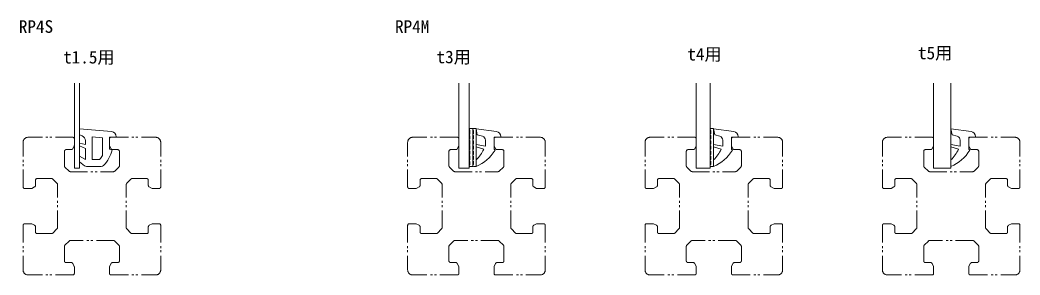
# Model space of a CAD drawing. Units: millimetres on the paper. Extents: x -580 to -290, y -415 to -341.
import ezdxf
from ezdxf.enums import TextEntityAlignment as Align

# ---------------------------------------------------------------- set-up
doc = ezdxf.new("R2010")
doc.units = ezdxf.units.MM
doc.linetypes.add('DOUBLE_CHAIN1', pattern=[8.8, 5, -1, 0.6, -0.6, 0.6, -1])
doc.layers.add('0-0', color=7, linetype='Continuous', lineweight=18)
doc.layers.add('0-1', color=4, linetype='DOUBLE_CHAIN1', lineweight=9)
doc.styles.add('ＭＳ ゴシック', font='')
doc.styles.get('ＭＳ ゴシック').set_extended_font_data('MS Gothic')

msp = doc.modelspace()

# ---------------------------------------------------------------- linework, layer by layer
at = {"layer": '0-0', "lineweight": 20}
for p, q in [((-449.754, -383.754), (-449.754, -359.038)), ((-383.754, -359.038), (-383.754, -383.754))]:
    msp.add_line(p, q, dxfattribs=at)
at = {"layer": '0-0'}
for p, q in [((-563.041, -372.323), (-553.711, -373.134)), ((-562.243, -374.361), (-563.041, -374.014)), ((-449.554, -372.819), (-449.554, -373.744)), ((-449.554, -374.31), (-449.554, -375.235)), ((-448.554, -373.744), (-448.554, -372.819)), ((-448.554, -375.235), (-448.554, -374.31)), ((-447.401, -374.02), (-445.896, -374.49)), ((-379.554, -372.819), (-379.554, -373.744)), ((-379.554, -374.31), (-379.554, -375.235)), ((-309.733, -372.356), (-303.868, -373.089)), ((-449.554, -375.801), (-449.554, -376.725)), ((-449.554, -377.291), (-449.554, -378.216)), ((-448.554, -376.725), (-448.554, -375.801)), ((-448.554, -378.216), (-448.554, -377.291)), ((-445.554, -378.254), (-447.754, -377.52)), ((-379.554, -375.801), (-379.554, -376.725)), ((-379.554, -377.291), (-379.554, -378.216)), ((-376.054, -377.354), (-378.754, -376.891)), ((-378.754, -377.52), (-376.554, -378.254)), ((-376.054, -377.354), (-376.054, -375.636)), ((-449.554, -378.782), (-449.554, -379.707)), ((-449.554, -380.272), (-449.554, -381.197)), ((-448.554, -379.707), (-448.554, -378.782)), ((-448.554, -381.197), (-448.554, -380.272)), ((-379.554, -378.782), (-379.554, -379.707)), ((-379.554, -380.272), (-379.554, -381.197)), ((-561.615, -383.034), (-563.041, -381.894)), ((-556.759, -383.254), (-560.99, -383.254)), ((-449.554, -381.763), (-449.554, -382.688)), ((-448.554, -382.688), (-448.554, -381.763)), ((-379.554, -381.763), (-379.554, -382.688)), ((-309.754, -381.328), (-309.754, -383.254))]:
    msp.add_line(p, q, dxfattribs=at)
at = {"layer": '0-0', "lineweight": 20}
for points in [[(-564.541, -359.038), (-564.541, -383.754), (-563.041, -383.754), (-563.041, -359.038)], [(-452.754, -359.038), (-452.754, -383.754), (-449.754, -383.754)], [(-383.754, -383.754), (-379.754, -383.754), (-379.754, -359.038)], [(-314.754, -359.038), (-314.754, -383.754), (-309.754, -383.754), (-309.754, -359.038)]]:
    msp.add_lwpolyline(points, dxfattribs=at)
at = {"layer": '0-0'}
for points in [[(-556.341, -380.017), (-556.341, -374.913), (-559.341, -374.652), (-559.341, -381.254), (-557.205, -381.254)], [(-554.341, -374.754), (-552.341, -374.754), (-552.341, -374.629)], [(-554.341, -374.754), (-554.341, -378.254), (-553.589, -378.455)], [(-449.554, -383.254), (-448.754, -383.254), (-448.754, -372.254), (-449.554, -372.254)], [(-448.554, -372.254), (-447.754, -372.254), (-447.754, -383.254), (-448.554, -383.254)], [(-447.401, -374.02), (-447.733, -372.356), (-441.868, -373.089)], [(-442.554, -374.754), (-440.554, -374.754), (-440.554, -374.578)], [(-442.554, -374.754), (-442.554, -378.254), (-442.254, -378.554)], [(-379.554, -383.254), (-378.754, -383.254), (-378.754, -372.254), (-379.554, -372.254)], [(-376.896, -374.49), (-378.401, -374.02), (-378.733, -372.356), (-372.868, -373.089)], [(-373.554, -374.754), (-371.554, -374.754), (-371.554, -374.578)], [(-373.554, -374.754), (-373.554, -378.254), (-373.254, -378.554)], [(-307.896, -374.49), (-309.401, -374.02), (-309.733, -372.356)], [(-304.554, -374.754), (-302.554, -374.754), (-302.554, -374.578)], [(-304.554, -374.754), (-304.554, -378.254), (-304.254, -378.554)], [(-563.041, -376.446), (-561.341, -376.854), (-561.341, -375.737)], [(-563.041, -380.234), (-561.341, -381.254), (-561.341, -378.007), (-563.041, -377.223)], [(-447.754, -376.891), (-445.054, -377.354), (-445.054, -375.636)], [(-307.554, -378.254), (-309.754, -377.52), (-309.754, -376.891), (-307.054, -377.354), (-307.054, -375.636)]]:
    msp.add_lwpolyline(points, dxfattribs=at)
for centre, radius, start, end in [((-562.841, -375.737), 1.5, 0, 66.50143), ((-553.841, -374.629), 1.5, 0, 85.03026), ((-449.454, -372.536), 0.3, 109.47122, 250.52878), ((-449.454, -374.027), 0.3, 109.47122, 250.52878), ((-448.454, -372.536), 0.3, 109.47122, 250.52878), ((-448.454, -374.027), 0.3, 109.47122, 250.52878), ((-446.254, -375.636), 1.2, 0, 72.64598), ((-442.054, -374.578), 1.5, 0, 82.87498), ((-379.454, -372.536), 0.3, 109.47122, 250.52878), ((-379.454, -374.027), 0.3, 109.47122, 250.52878), ((-377.254, -375.636), 1.2, 0, 72.64598), ((-373.054, -374.578), 1.5, 0, 82.87498), ((-308.254, -375.636), 1.2, 0, 72.64598), ((-304.054, -374.578), 1.5, 0, 82.87498), ((-449.454, -375.518), 0.3, 109.47122, 250.52878), ((-449.454, -377.008), 0.3, 109.47122, 250.52878), ((-448.454, -375.518), 0.3, 109.47122, 250.52878), ((-448.454, -377.008), 0.3, 109.47122, 250.52878), ((-379.454, -375.518), 0.3, 109.47122, 250.52878), ((-379.454, -377.008), 0.3, 109.47122, 250.52878), ((-563.302, -376.073), 8, 319.64552, 330.46314), ((-563.302, -376.073), 10, 316.63215, 346.22202), ((-449.454, -378.499), 0.3, 109.47122, 250.52878), ((-449.454, -379.99), 0.3, 109.47122, 250.52878), ((-448.454, -378.499), 0.3, 109.47122, 250.52878), ((-448.454, -379.99), 0.3, 109.47122, 250.52878), ((-453.904, -374.604), 9.113, 312.44384, 336.38862), ((-452.437, -372.205), 12, 292.97108, 328.0597), ((-379.454, -378.499), 0.3, 109.47122, 250.52878), ((-379.454, -379.99), 0.3, 109.47122, 250.52878), ((-384.904, -374.604), 9.113, 312.44384, 336.38862), ((-383.437, -372.205), 12, 292.97108, 328.0597), ((-315.904, -374.604), 9.113, 312.44384, 336.38862), ((-314.437, -372.205), 12, 292.97108, 328.0597), ((-560.99, -382.254), 1, 231.34019, 270), ((-556.759, -382.254), 1, 270, 316.63215), ((-449.454, -381.48), 0.3, 109.47122, 250.52878), ((-449.454, -382.971), 0.3, 109.47122, 250.52878), ((-448.454, -381.48), 0.3, 109.47122, 250.52878), ((-448.454, -382.971), 0.3, 109.47122, 250.52878), ((-379.454, -381.48), 0.3, 109.47122, 250.52878), ((-379.454, -382.971), 0.3, 109.47122, 250.52878)]:
    msp.add_arc(centre, radius, start, end, dxfattribs=at)
at = {"layer": '0-1'}
for p, q in [((-565.041, -374.754), (-577.941, -374.754)), ((-553.841, -374.754), (-540.941, -374.754)), ((-453.254, -374.754), (-466.154, -374.754)), ((-442.054, -374.754), (-429.154, -374.754)), ((-384.254, -374.754), (-397.154, -374.754)), ((-373.054, -374.754), (-360.154, -374.754)), ((-315.254, -374.754), (-328.154, -374.754)), ((-304.054, -374.754), (-291.154, -374.754)), ((-579.441, -389.154), (-579.441, -376.254)), ((-564.594, -377.259), (-565.003, -378.077)), ((-564.541, -377.036), (-564.541, -375.254)), ((-554.341, -377.036), (-554.341, -375.254)), ((-554.288, -377.259), (-553.879, -378.077)), ((-539.441, -389.154), (-539.441, -376.254)), ((-467.654, -389.154), (-467.654, -376.254)), ((-452.807, -377.259), (-453.216, -378.077)), ((-452.754, -377.036), (-452.754, -375.254)), ((-442.554, -377.036), (-442.554, -375.254)), ((-442.501, -377.259), (-442.092, -378.077)), ((-427.654, -389.154), (-427.654, -376.254)), ((-398.654, -389.154), (-398.654, -376.254)), ((-383.807, -377.259), (-384.216, -378.077)), ((-383.754, -377.036), (-383.754, -375.254)), ((-373.554, -377.036), (-373.554, -375.254)), ((-373.501, -377.259), (-373.092, -378.077)), ((-358.654, -389.154), (-358.654, -376.254)), ((-329.654, -389.154), (-329.654, -376.254)), ((-314.807, -377.259), (-315.216, -378.077)), ((-314.754, -377.036), (-314.754, -375.254)), ((-304.554, -377.036), (-304.554, -375.254)), ((-304.501, -377.259), (-304.092, -378.077)), ((-289.654, -389.154), (-289.654, -376.254)), ((-567.441, -383.047), (-567.441, -378.854)), ((-566.941, -378.354), (-565.45, -378.354)), ((-551.941, -378.354), (-553.432, -378.354)), ((-551.441, -383.047), (-551.441, -378.854)), ((-455.654, -383.047), (-455.654, -378.854)), ((-455.154, -378.354), (-453.663, -378.354)), ((-440.154, -378.354), (-441.645, -378.354)), ((-439.654, -383.047), (-439.654, -378.854)), ((-386.654, -383.047), (-386.654, -378.854)), ((-386.154, -378.354), (-384.663, -378.354)), ((-371.154, -378.354), (-372.645, -378.354)), ((-370.654, -383.047), (-370.654, -378.854)), ((-317.654, -383.047), (-317.654, -378.854)), ((-317.154, -378.354), (-315.663, -378.354)), ((-302.154, -378.354), (-303.645, -378.354)), ((-301.654, -383.047), (-301.654, -378.854)), ((-567.295, -383.4), (-566.088, -384.607)), ((-552.795, -384.607), (-551.588, -383.4)), ((-455.508, -383.4), (-454.3, -384.607)), ((-441.008, -384.607), (-439.8, -383.4)), ((-386.508, -383.4), (-385.3, -384.607)), ((-372.008, -384.607), (-370.8, -383.4)), ((-317.508, -383.4), (-316.3, -384.607)), ((-303.008, -384.607), (-301.8, -383.4)), ((-565.734, -384.754), (-553.148, -384.754)), ((-453.947, -384.754), (-441.361, -384.754)), ((-384.947, -384.754), (-372.361, -384.754)), ((-315.947, -384.754), (-303.361, -384.754)), ((-576.936, -389.601), (-576.118, -389.192)), ((-575.841, -387.254), (-575.841, -388.745)), ((-571.148, -386.754), (-575.341, -386.754)), ((-570.795, -386.9), (-569.588, -388.107)), ((-569.441, -401.046), (-569.441, -388.461)), ((-549.441, -401.046), (-549.441, -388.461)), ((-548.088, -386.9), (-549.295, -388.107)), ((-547.734, -386.754), (-543.541, -386.754)), ((-543.041, -387.254), (-543.041, -388.745)), ((-541.947, -389.601), (-542.765, -389.192)), ((-465.148, -389.601), (-464.33, -389.192)), ((-464.054, -387.254), (-464.054, -388.745)), ((-459.361, -386.754), (-463.554, -386.754)), ((-459.008, -386.9), (-457.8, -388.107)), ((-457.654, -401.046), (-457.654, -388.461)), ((-437.654, -401.046), (-437.654, -388.461)), ((-436.3, -386.9), (-437.508, -388.107)), ((-435.947, -386.754), (-431.754, -386.754)), ((-431.254, -387.254), (-431.254, -388.745)), ((-430.16, -389.601), (-430.978, -389.192)), ((-396.148, -389.601), (-395.33, -389.192)), ((-395.054, -387.254), (-395.054, -388.745)), ((-390.361, -386.754), (-394.554, -386.754)), ((-390.008, -386.9), (-388.8, -388.107)), ((-388.654, -401.046), (-388.654, -388.461)), ((-368.654, -401.046), (-368.654, -388.461)), ((-367.3, -386.9), (-368.508, -388.107)), ((-366.947, -386.754), (-362.754, -386.754)), ((-362.254, -387.254), (-362.254, -388.745)), ((-361.16, -389.601), (-361.978, -389.192)), ((-327.148, -389.601), (-326.33, -389.192)), ((-326.054, -387.254), (-326.054, -388.745)), ((-321.361, -386.754), (-325.554, -386.754)), ((-321.008, -386.9), (-319.8, -388.107)), ((-319.654, -401.046), (-319.654, -388.461)), ((-299.654, -401.046), (-299.654, -388.461)), ((-298.3, -386.9), (-299.508, -388.107)), ((-297.947, -386.754), (-293.754, -386.754)), ((-293.254, -387.254), (-293.254, -388.745)), ((-292.16, -389.601), (-292.978, -389.192)), ((-577.159, -389.654), (-578.941, -389.654)), ((-541.723, -389.654), (-539.941, -389.654)), ((-465.372, -389.654), (-467.154, -389.654)), ((-429.936, -389.654), (-428.154, -389.654)), ((-396.372, -389.654), (-398.154, -389.654)), ((-360.936, -389.654), (-359.154, -389.654)), ((-327.372, -389.654), (-329.154, -389.654)), ((-291.936, -389.654), (-290.154, -389.654)), ((-579.441, -400.354), (-579.441, -413.254)), ((-577.159, -399.854), (-578.941, -399.854)), ((-576.936, -399.906), (-576.118, -400.315)), ((-575.841, -402.254), (-575.841, -400.763)), ((-543.041, -402.254), (-543.041, -400.763)), ((-541.947, -399.906), (-542.765, -400.315)), ((-541.723, -399.854), (-539.941, -399.854)), ((-539.441, -400.354), (-539.441, -413.254)), ((-467.654, -400.354), (-467.654, -413.254)), ((-465.372, -399.854), (-467.154, -399.854)), ((-465.148, -399.906), (-464.33, -400.315)), ((-464.054, -402.254), (-464.054, -400.763)), ((-431.254, -402.254), (-431.254, -400.763)), ((-430.16, -399.906), (-430.978, -400.315)), ((-429.936, -399.854), (-428.154, -399.854)), ((-427.654, -400.354), (-427.654, -413.254)), ((-398.654, -400.354), (-398.654, -413.254)), ((-396.372, -399.854), (-398.154, -399.854)), ((-396.148, -399.906), (-395.33, -400.315)), ((-395.054, -402.254), (-395.054, -400.763)), ((-362.254, -402.254), (-362.254, -400.763)), ((-361.16, -399.906), (-361.978, -400.315)), ((-360.936, -399.854), (-359.154, -399.854)), ((-358.654, -400.354), (-358.654, -413.254)), ((-329.654, -400.354), (-329.654, -413.254)), ((-327.372, -399.854), (-329.154, -399.854)), ((-327.148, -399.906), (-326.33, -400.315)), ((-326.054, -402.254), (-326.054, -400.763)), ((-293.254, -402.254), (-293.254, -400.763)), ((-292.16, -399.906), (-292.978, -400.315)), ((-291.936, -399.854), (-290.154, -399.854)), ((-289.654, -400.354), (-289.654, -413.254)), ((-571.148, -402.754), (-575.341, -402.754)), ((-569.588, -401.4), (-570.795, -402.607)), ((-549.295, -401.4), (-548.088, -402.607)), ((-547.734, -402.754), (-543.541, -402.754)), ((-459.361, -402.754), (-463.554, -402.754)), ((-457.8, -401.4), (-459.008, -402.607)), ((-437.508, -401.4), (-436.3, -402.607)), ((-435.947, -402.754), (-431.754, -402.754)), ((-390.361, -402.754), (-394.554, -402.754)), ((-388.8, -401.4), (-390.008, -402.607)), ((-368.508, -401.4), (-367.3, -402.607)), ((-366.947, -402.754), (-362.754, -402.754)), ((-321.361, -402.754), (-325.554, -402.754)), ((-319.8, -401.4), (-321.008, -402.607)), ((-299.508, -401.4), (-298.3, -402.607)), ((-297.947, -402.754), (-293.754, -402.754)), ((-567.441, -406.461), (-567.441, -410.654)), ((-566.088, -404.9), (-567.295, -406.107)), ((-553.148, -404.754), (-565.734, -404.754)), ((-551.588, -406.107), (-552.795, -404.9)), ((-551.441, -406.461), (-551.441, -410.654)), ((-455.654, -406.461), (-455.654, -410.654)), ((-454.3, -404.9), (-455.508, -406.107)), ((-441.361, -404.754), (-453.947, -404.754)), ((-439.8, -406.107), (-441.008, -404.9)), ((-439.654, -406.461), (-439.654, -410.654)), ((-386.654, -406.461), (-386.654, -410.654)), ((-385.3, -404.9), (-386.508, -406.107)), ((-372.361, -404.754), (-384.947, -404.754)), ((-370.8, -406.107), (-372.008, -404.9)), ((-370.654, -406.461), (-370.654, -410.654)), ((-317.654, -406.461), (-317.654, -410.654)), ((-316.3, -404.9), (-317.508, -406.107)), ((-303.361, -404.754), (-315.947, -404.754)), ((-301.8, -406.107), (-303.008, -404.9)), ((-301.654, -406.461), (-301.654, -410.654)), ((-566.941, -411.154), (-565.45, -411.154)), ((-564.594, -412.248), (-565.003, -411.43)), ((-564.541, -412.472), (-564.541, -414.254)), ((-554.341, -412.472), (-554.341, -414.254)), ((-554.288, -412.248), (-553.879, -411.43)), ((-551.941, -411.154), (-553.432, -411.154)), ((-455.154, -411.154), (-453.663, -411.154)), ((-452.807, -412.248), (-453.216, -411.43)), ((-452.754, -412.472), (-452.754, -414.254)), ((-442.554, -412.472), (-442.554, -414.254)), ((-442.501, -412.248), (-442.092, -411.43)), ((-440.154, -411.154), (-441.645, -411.154)), ((-386.154, -411.154), (-384.663, -411.154)), ((-383.807, -412.248), (-384.216, -411.43)), ((-383.754, -412.472), (-383.754, -414.254)), ((-373.554, -412.472), (-373.554, -414.254)), ((-373.501, -412.248), (-373.092, -411.43)), ((-371.154, -411.154), (-372.645, -411.154)), ((-317.154, -411.154), (-315.663, -411.154)), ((-314.807, -412.248), (-315.216, -411.43)), ((-314.754, -412.472), (-314.754, -414.254)), ((-304.554, -412.472), (-304.554, -414.254)), ((-304.501, -412.248), (-304.092, -411.43)), ((-302.154, -411.154), (-303.645, -411.154)), ((-565.041, -414.754), (-577.941, -414.754)), ((-553.841, -414.754), (-540.941, -414.754)), ((-453.254, -414.754), (-466.154, -414.754)), ((-442.054, -414.754), (-429.154, -414.754)), ((-384.254, -414.754), (-397.154, -414.754)), ((-373.054, -414.754), (-360.154, -414.754)), ((-315.254, -414.754), (-328.154, -414.754)), ((-304.054, -414.754), (-291.154, -414.754))]:
    msp.add_line(p, q, dxfattribs=at)
for centre, radius, start, end in [((-577.941, -376.254), 1.5, 90, 180), ((-565.041, -375.254), 0.5, 0, 90), ((-553.841, -375.254), 0.5, 90, 180), ((-540.941, -376.254), 1.5, 0, 90), ((-466.154, -376.254), 1.5, 90, 180), ((-453.254, -375.254), 0.5, 0, 90), ((-442.054, -375.254), 0.5, 90, 180), ((-429.154, -376.254), 1.5, 0, 90), ((-397.154, -376.254), 1.5, 90, 180), ((-384.254, -375.254), 0.5, 0, 90), ((-373.054, -375.254), 0.5, 90, 180), ((-360.154, -376.254), 1.5, 0, 90), ((-328.154, -376.254), 1.5, 90, 180), ((-315.254, -375.254), 0.5, 0, 90), ((-304.054, -375.254), 0.5, 90, 180), ((-291.154, -376.254), 1.5, 0, 90), ((-565.041, -377.036), 0.5, 333.43494, 0), ((-553.841, -377.036), 0.5, 180, 206.56505), ((-453.254, -377.036), 0.5, 333.43494, 0), ((-442.054, -377.036), 0.5, 180, 206.56505), ((-384.254, -377.036), 0.5, 333.43494, 0), ((-373.054, -377.036), 0.5, 180, 206.56505), ((-315.254, -377.036), 0.5, 333.43494, 0), ((-304.054, -377.036), 0.5, 180, 206.56505), ((-566.941, -378.854), 0.5, 90, 180), ((-565.45, -377.854), 0.5, 270, 333.43494), ((-553.432, -377.854), 0.5, 206.56505, 270), ((-551.941, -378.854), 0.5, 0, 90), ((-455.154, -378.854), 0.5, 90, 180), ((-453.663, -377.854), 0.5, 270, 333.43494), ((-441.645, -377.854), 0.5, 206.56505, 270), ((-440.154, -378.854), 0.5, 0, 90), ((-386.154, -378.854), 0.5, 90, 180), ((-384.663, -377.854), 0.5, 270, 333.43494), ((-372.645, -377.854), 0.5, 206.56505, 270), ((-371.154, -378.854), 0.5, 0, 90), ((-317.154, -378.854), 0.5, 90, 180), ((-315.663, -377.854), 0.5, 270, 333.43494), ((-303.645, -377.854), 0.5, 206.56505, 270), ((-302.154, -378.854), 0.5, 0, 90), ((-566.941, -383.047), 0.5, 180, 225), ((-551.941, -383.047), 0.5, 315, 0), ((-455.154, -383.047), 0.5, 180, 225), ((-440.154, -383.047), 0.5, 315, 0), ((-386.154, -383.047), 0.5, 180, 225), ((-371.154, -383.047), 0.5, 315, 0), ((-317.154, -383.047), 0.5, 180, 225), ((-302.154, -383.047), 0.5, 315, 0), ((-565.734, -384.254), 0.5, 225, 270), ((-553.148, -384.254), 0.5, 270, 315), ((-453.947, -384.254), 0.5, 225, 270), ((-441.361, -384.254), 0.5, 270, 315), ((-384.947, -384.254), 0.5, 225, 270), ((-372.361, -384.254), 0.5, 270, 315), ((-315.947, -384.254), 0.5, 225, 270), ((-303.361, -384.254), 0.5, 270, 315), ((-578.941, -389.154), 0.5, 180, 270), ((-576.341, -388.745), 0.5, 296.56505, 0), ((-575.341, -387.254), 0.5, 90, 180), ((-571.148, -387.254), 0.5, 45, 90), ((-569.941, -388.461), 0.5, 0, 45), ((-548.941, -388.461), 0.5, 135, 180), ((-547.734, -387.254), 0.5, 90, 135), ((-543.541, -387.254), 0.5, 0, 90), ((-542.541, -388.745), 0.5, 180, 243.43494), ((-539.941, -389.154), 0.5, 270, 0), ((-467.154, -389.154), 0.5, 180, 270), ((-464.554, -388.745), 0.5, 296.56505, 0), ((-463.554, -387.254), 0.5, 90, 180), ((-459.361, -387.254), 0.5, 45, 90), ((-458.154, -388.461), 0.5, 0, 45), ((-437.154, -388.461), 0.5, 135, 180), ((-435.947, -387.254), 0.5, 90, 135), ((-431.754, -387.254), 0.5, 0, 90), ((-430.754, -388.745), 0.5, 180, 243.43494), ((-428.154, -389.154), 0.5, 270, 0), ((-398.154, -389.154), 0.5, 180, 270), ((-395.554, -388.745), 0.5, 296.56505, 0), ((-394.554, -387.254), 0.5, 90, 180), ((-390.361, -387.254), 0.5, 45, 90), ((-389.154, -388.461), 0.5, 0, 45), ((-368.154, -388.461), 0.5, 135, 180), ((-366.947, -387.254), 0.5, 90, 135), ((-362.754, -387.254), 0.5, 0, 90), ((-361.754, -388.745), 0.5, 180, 243.43494), ((-359.154, -389.154), 0.5, 270, 0), ((-329.154, -389.154), 0.5, 180, 270), ((-326.554, -388.745), 0.5, 296.56505, 0), ((-325.554, -387.254), 0.5, 90, 180), ((-321.361, -387.254), 0.5, 45, 90), ((-320.154, -388.461), 0.5, 0, 45), ((-299.154, -388.461), 0.5, 135, 180), ((-297.947, -387.254), 0.5, 90, 135), ((-293.754, -387.254), 0.5, 0, 90), ((-292.754, -388.745), 0.5, 180, 243.43494), ((-290.154, -389.154), 0.5, 270, 0), ((-577.159, -389.154), 0.5, 270, 296.56505), ((-541.723, -389.154), 0.5, 243.43494, 270), ((-465.372, -389.154), 0.5, 270, 296.56505), ((-429.936, -389.154), 0.5, 243.43494, 270), ((-396.372, -389.154), 0.5, 270, 296.56505), ((-360.936, -389.154), 0.5, 243.43494, 270), ((-327.372, -389.154), 0.5, 270, 296.56505), ((-291.936, -389.154), 0.5, 243.43494, 270), ((-578.941, -400.354), 0.5, 90, 180), ((-577.159, -400.354), 0.5, 63.43494, 90), ((-576.341, -400.763), 0.5, 0, 63.43494), ((-569.941, -401.046), 0.5, 315, 0), ((-548.941, -401.046), 0.5, 180, 224.99998), ((-542.541, -400.763), 0.5, 116.56505, 180), ((-541.723, -400.354), 0.5, 90, 116.56505), ((-539.941, -400.354), 0.5, 0, 90), ((-467.154, -400.354), 0.5, 90, 180), ((-465.372, -400.354), 0.5, 63.43494, 90), ((-464.554, -400.763), 0.5, 0, 63.43494), ((-458.154, -401.046), 0.5, 315, 0), ((-437.154, -401.046), 0.5, 180, 224.99998), ((-430.754, -400.763), 0.5, 116.56505, 180), ((-429.936, -400.354), 0.5, 90, 116.56505), ((-428.154, -400.354), 0.5, 0, 90), ((-398.154, -400.354), 0.5, 90, 180), ((-396.372, -400.354), 0.5, 63.43494, 90), ((-395.554, -400.763), 0.5, 0, 63.43494), ((-389.154, -401.046), 0.5, 315, 0), ((-368.154, -401.046), 0.5, 180, 224.99998), ((-361.754, -400.763), 0.5, 116.56505, 180), ((-360.936, -400.354), 0.5, 90, 116.56505), ((-359.154, -400.354), 0.5, 0, 90), ((-329.154, -400.354), 0.5, 90, 180), ((-327.372, -400.354), 0.5, 63.43494, 90), ((-326.554, -400.763), 0.5, 0, 63.43494), ((-320.154, -401.046), 0.5, 315, 0), ((-299.154, -401.046), 0.5, 180, 224.99998), ((-292.754, -400.763), 0.5, 116.56505, 180), ((-291.936, -400.354), 0.5, 90, 116.56505), ((-290.154, -400.354), 0.5, 0, 90), ((-575.341, -402.254), 0.5, 180, 270), ((-571.148, -402.254), 0.5, 270, 315), ((-547.734, -402.254), 0.5, 225, 270), ((-543.541, -402.254), 0.5, 270, 0), ((-463.554, -402.254), 0.5, 180, 270), ((-459.361, -402.254), 0.5, 270, 315), ((-435.947, -402.254), 0.5, 225, 270), ((-431.754, -402.254), 0.5, 270, 0), ((-394.554, -402.254), 0.5, 180, 270), ((-390.361, -402.254), 0.5, 270, 315), ((-366.947, -402.254), 0.5, 225, 270), ((-362.754, -402.254), 0.5, 270, 0), ((-325.554, -402.254), 0.5, 180, 270), ((-321.361, -402.254), 0.5, 270, 315), ((-297.947, -402.254), 0.5, 225, 270), ((-293.754, -402.254), 0.5, 270, 0), ((-566.941, -406.461), 0.5, 135, 180), ((-565.734, -405.254), 0.5, 90, 135), ((-553.148, -405.254), 0.5, 45, 90), ((-551.941, -406.461), 0.5, 0, 45), ((-455.154, -406.461), 0.5, 135, 180), ((-453.947, -405.254), 0.5, 90, 135), ((-441.361, -405.254), 0.5, 45, 90), ((-440.154, -406.461), 0.5, 0, 45), ((-386.154, -406.461), 0.5, 135, 180), ((-384.947, -405.254), 0.5, 90, 135), ((-372.361, -405.254), 0.5, 45, 90), ((-371.154, -406.461), 0.5, 0, 45), ((-317.154, -406.461), 0.5, 135, 180), ((-315.947, -405.254), 0.5, 90, 135), ((-303.361, -405.254), 0.5, 45, 90), ((-302.154, -406.461), 0.5, 0, 45), ((-566.941, -410.654), 0.5, 180, 270), ((-565.45, -411.654), 0.5, 26.56505, 90), ((-565.041, -412.472), 0.5, 359.99998, 26.56505), ((-553.841, -412.472), 0.5, 153.43494, 180), ((-553.432, -411.654), 0.5, 90, 153.43494), ((-551.941, -410.654), 0.5, 270, 0), ((-455.154, -410.654), 0.5, 180, 270), ((-453.663, -411.654), 0.5, 26.56505, 90), ((-453.254, -412.472), 0.5, 359.99998, 26.56505), ((-442.054, -412.472), 0.5, 153.43494, 180), ((-441.645, -411.654), 0.5, 90, 153.43494), ((-440.154, -410.654), 0.5, 270, 0), ((-386.154, -410.654), 0.5, 180, 270), ((-384.663, -411.654), 0.5, 26.56505, 90), ((-384.254, -412.472), 0.5, 359.99998, 26.56505), ((-373.054, -412.472), 0.5, 153.43494, 180), ((-372.645, -411.654), 0.5, 90, 153.43494), ((-371.154, -410.654), 0.5, 270, 0), ((-317.154, -410.654), 0.5, 180, 270), ((-315.663, -411.654), 0.5, 26.56505, 90), ((-315.254, -412.472), 0.5, 359.99998, 26.56505), ((-304.054, -412.472), 0.5, 153.43494, 180), ((-303.645, -411.654), 0.5, 90, 153.43494), ((-302.154, -410.654), 0.5, 270, 0), ((-577.941, -413.254), 1.5, 180, 270), ((-565.041, -414.254), 0.5, 270, 359.99998), ((-553.841, -414.254), 0.5, 180, 270), ((-540.941, -413.254), 1.5, 270, 0), ((-466.154, -413.254), 1.5, 180, 270), ((-453.254, -414.254), 0.5, 270, 359.99998), ((-442.054, -414.254), 0.5, 180, 270), ((-429.154, -413.254), 1.5, 270, 0), ((-397.154, -413.254), 1.5, 180, 270), ((-384.254, -414.254), 0.5, 270, 359.99998), ((-373.054, -414.254), 0.5, 180, 270), ((-360.154, -413.254), 1.5, 270, 0), ((-328.154, -413.254), 1.5, 180, 270), ((-315.254, -414.254), 0.5, 270, 359.99998), ((-304.054, -414.254), 0.5, 180, 270), ((-291.154, -413.254), 1.5, 270, 0)]:
    msp.add_arc(centre, radius, start, end, dxfattribs=at)

# ---------------------------------------------------------------- texts
at = {"layer": '0-1', "color": 7, "style": 'ＭＳ ゴシック'}
for s, p in [('RP4S', (-580.691, -345.539)), ('RP4M', (-471.331, -345.539)), ('t4用', (-386.36, -353.564)), ('t5用', (-319.311, -353.2)), ('t1.5用', (-567.809, -354.436)), ('t3用', (-459.266, -354.367))]:
    msp.add_text(s, height=3.666, dxfattribs=at).set_placement(p, align=Align.BOTTOM_LEFT)

doc.saveas('drawing.dxf')
